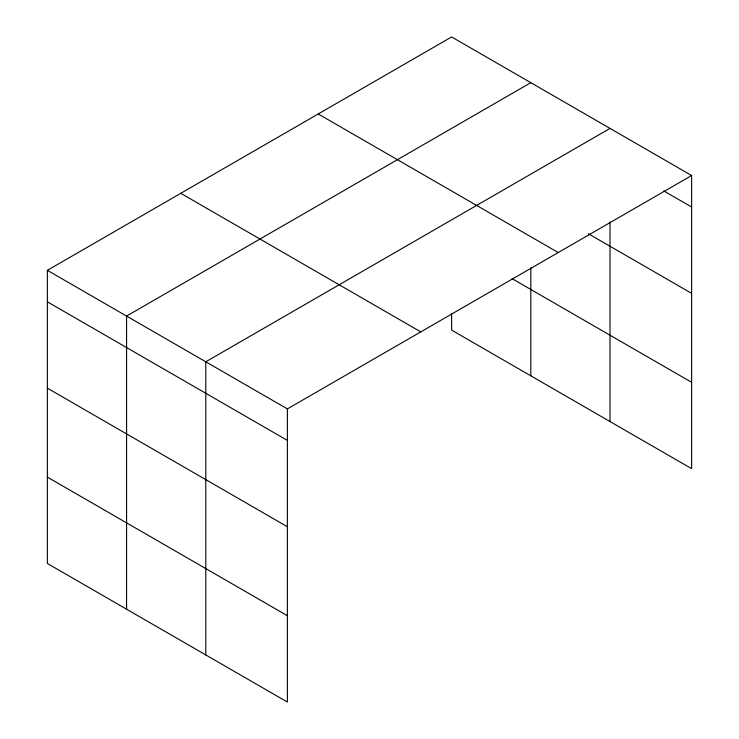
<?xml version="1.0" encoding="UTF-8"?>
<svg xmlns="http://www.w3.org/2000/svg" width="739" height="739" viewBox="0 0 739 739"><rect width="100%" height="100%" fill="white"/><g stroke="black" fill="none" stroke-linecap="round" stroke-linejoin="round"><path stroke-width="1.11" d="M47.37 270.335L287.388 408.907L287.388 702.05L47.37 563.478L47.37 270.335L451.612 36.95L691.63 175.522L691.63 468.665L451.612 330.093L451.612 313.973M530.814 82.676L126.581 316.061L126.581 609.204M610.017 128.41L205.784 361.787L205.784 654.939M287.388 408.907L691.63 175.522M663.761 190.921L691.63 207.012M588.235 233.672L691.63 293.355M318.213 113.963L558.231 252.544M512.007 278.612L691.63 382.322M180.769 193.313L420.787 331.885M47.37 301.826L287.388 440.398M47.37 388.169L287.388 526.741M47.37 477.126L287.388 615.707M610.017 222.07L610.017 421.553M530.814 267.804L530.814 375.828"/></g></svg>
